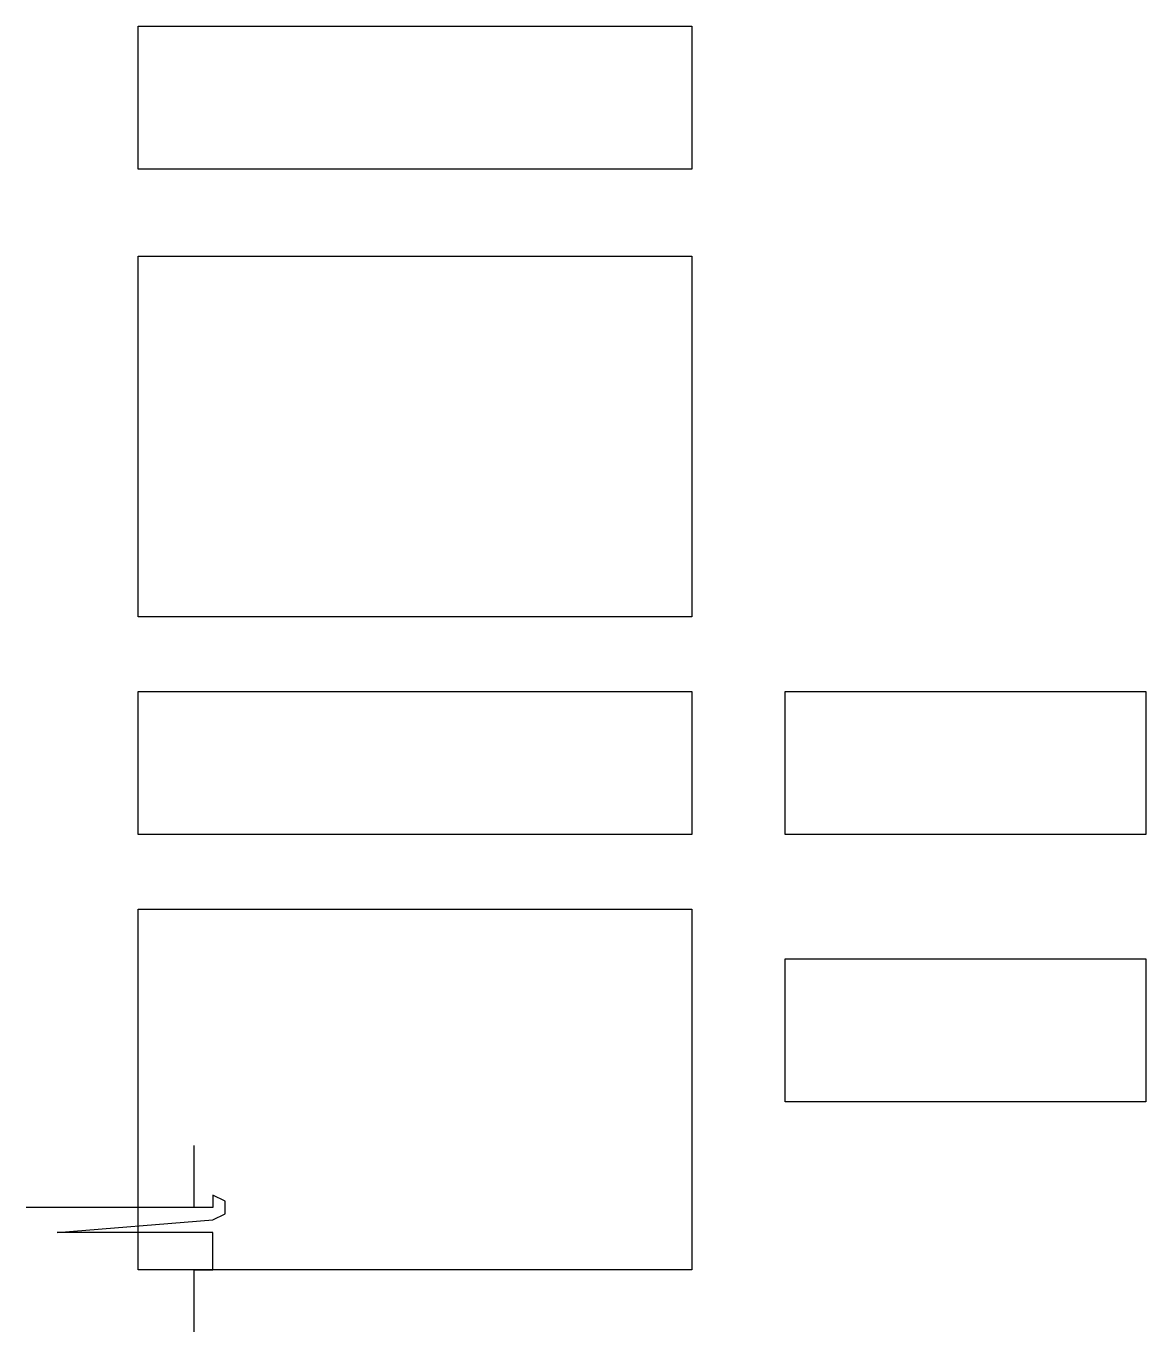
# Model space of a CAD drawing. Extents: x 8 to 188, y 10 to 220.
import ezdxf

# ---------------------------------------------------------------- set-up
doc = ezdxf.new("R2010")
doc.units = 0
doc.layers.add('Cut_2', color=7, linetype='CONTINUOUS')
doc.layers.add('Layer_1', color=7, linetype='CONTINUOUS')

msp = doc.modelspace()

# ---------------------------------------------------------------- linework, layer by layer
at = {"layer": 'Cut_2', "color": 7}
msp.add_lwpolyline([(35.000001, 29.999999), (35.000001, 39.999999)], dxfattribs=at)
at = {"layer": 'Cut_2', "color": 1}
msp.add_lwpolyline([(35.000001, 9.99998), (35.000003, 20), (38.000003, 20), (38, 25.999999), (13, 25.999999), (37.999997, 27.999998), (39.999999, 28.999998), (39.999999, 30.999997), (38.000003, 31.999998), (38.000003, 29.999999), (8.000001, 29.999999)], dxfattribs=at)
at = {"layer": 'Layer_1', "color": 7}
for points in [[(26, 219.999981), (115.000003, 219.999981), (115.000003, 196.999981), (26, 196.999981), (26, 219.999981)], [(26, 182.999981), (115.000003, 182.999981), (115.000003, 124.999981), (26, 124.999981), (26, 182.999981)], [(26, 112.999974), (115.000003, 112.999974), (115.000003, 89.999974), (26, 89.999974), (26, 112.999974)], [(129.999997, 112.999974), (187.999997, 112.999974), (187.999997, 89.999974), (129.999997, 89.999974), (129.999997, 112.999974)], [(26, 77.999974), (115.000003, 77.999974), (115.000003, 19.999974), (26, 19.999974), (26, 77.999974)], [(129.999997, 69.999979), (188.000002, 69.999979), (188.000002, 46.999979), (129.999997, 46.999979), (129.999997, 69.999979)]]:
    msp.add_lwpolyline(points, dxfattribs=at)

doc.saveas('drawing.dxf')
